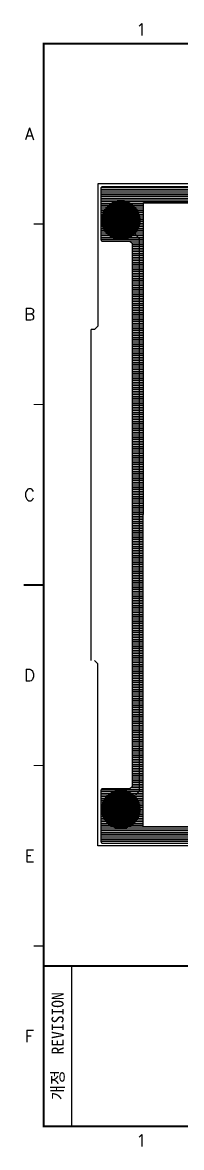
# Model space of a CAD drawing. Extents: x 295 to 953, y 10 to 290.
# Drawn here: x 486.7 to 526.4, y 9.8 to 290.2 of the extents above; entities that cross this region are included whole.
import ezdxf
from ezdxf.enums import TextEntityAlignment as Align

# ---------------------------------------------------------------- set-up
doc = ezdxf.new("R2010")
doc.units = 0
doc.header["$LTSCALE"] = 5
doc.header["$MEASUREMENT"] = 0
doc.linetypes.add('CENTER', pattern=[2, 1.25, -0.25, 0.25, -0.25])
doc.layers.get('0').update_dxf_attribs({"linetype": 'CONTINUOUS', "lineweight": 25})
doc.layers.add('2', color=2, linetype='CENTER', lineweight=13)
for name, color, linetype in [('COMP_GB', 1, 'CONTINUOUS'), ('SHEET', 3, 'CONTINUOUS'), ('문자', 4, 'CONTINUOUS'), ('테두리', 3, 'CONTINUOUS')]:
    doc.layers.add(name, color=color, linetype=linetype)
doc.styles.add('MARK', font='ARLRDBD.TTF')
doc.styles.get("Standard").update_dxf_attribs({"font": 'simplex.shx'})
doc.styles.add('굴림체', font='')
doc.styles.get('굴림체').set_extended_font_data('GulimChe')

# ---------------------------------------------------------------- blocks, each defined once
blk = doc.blocks.new('B')
at = {"layer": '문자'}
blk.add_hatch(color=256, dxfattribs=at).paths.add_polyline_path([(13.79, 10), (15.31, 6), (16.84, 10)])
at = {"color": 4, "const_width": 0.6}
blk.add_lwpolyline([(48.46, 10.32, 1), (49.06, 10.32, 1)], format="xyb", close=True, dxfattribs=at)
at = {"layer": '문자'}
for p, q in [((10.73, 2), (7.68, 10)), ((7.68, 10), (10.09, 10)), ((11.94, 5.16), (10.09, 10)), ((10.73, 10), (13.15, 10)), ((13.79, 2), (10.73, 10)), ((14.99, 5.16), (13.15, 10)), ((13.79, 10), (16.84, 10)), ((15.31, 6), (13.79, 10)), ((16.84, 10), (15.31, 6)), ((11.94, 5.16), (10.73, 2)), ((14.99, 5.16), (13.79, 2))]:
    blk.add_line(p, q, dxfattribs=at)
at = {"layer": '문자', "style": 'MARK', "oblique": 15}
blk.add_text('WOOJIN', height=6.5, dxfattribs=at).set_placement((36.4, 6), align=Align.MIDDLE_CENTER)
blk = doc.blocks.new('C')
blk.add_line((15, 285), (15, 285))
at = {"layer": '2'}
for p, q in [((252.83, 53.35), (252.83, 44.65)), ((269.53, 49), (248.48, 49))]:
    blk.add_line(p, q, dxfattribs=at)
at = {"layer": 'SHEET'}
for p, q in [((393.14, 60.3), (392.07, 56.28)), ((22, 55), (22, 15)), ((227, 55), (227, 15)), ((247, 55), (247, 22)), ((271, 55), (271, 15)), ((271, 55), (271, 15)), ((333, 55), (333, 15)), ((247, 48), (227, 48)), ((405, 45), (333, 45)), ((333, 43), (247, 43)), ((287, 43), (287, 15)), ((311, 43), (311, 15)), ((333, 36), (247, 36)), ((311, 29), (247, 29)), ((405, 29), (333, 29)), ((396, 29), (396, 15)), ((311, 22), (227, 22))]:
    blk.add_line(p, q, dxfattribs=at)
at = {"layer": 'SHEET', "color": 4}
for p, q in [((258.53, 50.9), (268.03, 51.85)), ((258.53, 50.9), (258.53, 47.1)), ((268.03, 51.85), (268.03, 46.15)), ((258.53, 47.1), (268.03, 46.15))]:
    blk.add_line(p, q, dxfattribs=at)
at = {"layer": 'SHEET'}
for points in [[(333, 55), (380.19, 55), (380.19, 63.49), (333, 63.49)], [(380.19, 55), (405, 55), (405, 63.49), (380.19, 63.49)]]:
    blk.add_lwpolyline(points, close=True, dxfattribs=at)
at = {"layer": 'SHEET', "color": 4}
for radius in [2.85, 1.9]:
    blk.add_circle((252.83, 49), radius, dxfattribs=at)
at = {"layer": 'SHEET'}
blk.add_circle((265.7, 39.32), 3.32, dxfattribs=at)
at = {"layer": '테두리'}
blk.add_line((405, 285), (405, 15), dxfattribs=at)
for points, const_width in [([(210, 290), (210, 285)], 0.5), ([(63.75, 287.5), (63.75, 285)], 0.3), ([(112.5, 287.5), (112.5, 285)], 0.3), ([(161.25, 287.5), (161.25, 285)], 0.3), ([(258.75, 287.5), (258.75, 285)], 0.3), ([(307.5, 287.5), (307.5, 285)], 0.3), ([(356.25, 287.5), (356.25, 285)], 0.3), ([(15, 285), (15, 15), (405, 15), (405, 285), (15, 285)], 0.5), ([(12.5, 240), (15, 240)], 0.3), ([(407.5, 240), (405, 240)], 0.3), ([(12.5, 195), (15, 195)], 0.3), ([(407.5, 195), (405, 195)], 0.3), ([(10, 150), (15, 150)], 0.5), ([(410, 150), (405, 150)], 0.5), ([(12.5, 105), (15, 105)], 0.3), ([(407.5, 105), (405, 105)], 0.3), ([(12.5, 60), (15, 60)], 0.3), ([(407.5, 60), (405, 60)], 0.3), ([(15, 55), (405, 55)], 0.5), ([(63.75, 12.5), (63.75, 15)], 0.3), ([(112.5, 12.5), (112.5, 15)], 0.3), ([(161.25, 12.5), (161.25, 15)], 0.3), ([(210, 10), (210, 15)], 0.5), ([(258.75, 12.5), (258.75, 15)], 0.3), ([(307.5, 12.5), (307.5, 15)], 0.3), ([(356.25, 12.5), (356.25, 15)], 0.3)]:
    blk.add_lwpolyline(points, dxfattribs=dict(at, const_width=const_width))
blk.add_blockref('B', (271, 43))
at = {"layer": '문자'}
for s, p in [('1', (39.38, 288.5)), ('2', (88.12, 288.5)), ('3', (136.88, 288.5)), ('4', (185.62, 288.5)), ('5', (234.38, 288.5)), ('6', (283.12, 288.5)), ('7', (331.88, 288.5)), ('8', (380.62, 288.5)), ('A', (11.5, 262.5)), ('A', (408.5, 262.5)), ('B', (11.5, 217.5)), ('B', (408.5, 217.5)), ('C', (11.5, 172.5)), ('C', (408.5, 172.5)), ('D', (11.5, 127.5)), ('D', (408.5, 127.5)), ('E', (11.5, 82.5)), ('E', (408.5, 82.5)), ('F', (11.5, 37.5)), ('F', (408.5, 37.5)), ('1', (39.38, 11.5)), ('2', (88.12, 11.5)), ('3', (136.88, 11.5)), ('4', (185.62, 11.5)), ('5', (234.38, 11.5)), ('6', (283.12, 11.5)), ('7', (331.88, 11.5)), ('8', (380.62, 11.5))]:
    blk.add_text(s, height=3, dxfattribs=at).set_placement(p, align=Align.MIDDLE)
at = {"layer": '문자', "style": '굴림체'}
for s, height, p in [('SUB-TITLE', 2, (339.77, 61.98)), ('SHEET', 2, (384.24, 61.74)), ('설계 MEMO', 2.5, (237, 51.5)), ('작성일', 2, (279, 41)), ('승   인', 2, (322, 41)), ('DIM.IN mm', 2.85, (259, 39.5)), ('DATE', 2, (279, 38)), ('APPROVED', 2, (322, 38)), ('척도 SCALE', 2.5, (259, 32.5)), ('작  성', 2, (279, 34)), ('DRAWN', 2, (279, 31)), ('설  계', 2, (279, 27)), ('DESIGNED', 2, (279, 24)), ('검  토', 2, (279, 20)), ('CHECKED', 2, (279, 17))]:
    blk.add_text(s, height=height, dxfattribs=at).set_placement(p, align=Align.MIDDLE_CENTER)
blk.add_text('개정  REVISION', height=3, rotation=90, dxfattribs=at).set_placement((18.5, 35), align=Align.MIDDLE_CENTER)
for s, p in [('TITLE', (333.95, 42.05)), ('DWG.NO.', (333.95, 26.15))]:
    blk.add_text(s, height=2, dxfattribs=at).set_placement(p)
at = {"layer": '문자', "style": '굴림체', "width": 0.75}
blk.add_text('공차 적용기준 : WMS C 40201', height=2.85, dxfattribs=at).set_placement((249, 18.5), align=Align.MIDDLE_CENTER)

msp = doc.modelspace()

# ---------------------------------------------------------------- linework, layer by layer
msp.add_line((491.98, 15), (491.98, 15))
msp.add_line((491.98, 15), (491.98, 15))
at = {"const_width": 4.95}
for points in [[(508.78, 240.93, 1), (513.73, 240.93, 1)], [(508.78, 94.07, 1), (513.73, 94.07, 1)]]:
    msp.add_lwpolyline(points, format="xyb", close=True, dxfattribs=at)
at = {"layer": 'COMP_GB', "color": 7}
for p, q in [((505.48, 250), (505.48, 214.53)), ((863.53, 250), (505.48, 250)), ((506.5, 249.29), (506.23, 249.02)), ((506.23, 249.02), (506.23, 236.03)), ((506.23, 248.71), (864.77, 248.71)), ((506.23, 248.27), (865.21, 248.27)), ((506.23, 247.82), (865.66, 247.82)), ((506.23, 247.38), (866.11, 247.38)), ((506.23, 246.93), (866.55, 246.93)), ((506.36, 249.16), (864.32, 249.16)), ((864.19, 249.29), (506.5, 249.29)), ((506.23, 246.48), (867, 246.48)), ((506.23, 246.04), (867.45, 246.04)), ((506.23, 245.59), (867.89, 245.59)), ((506.23, 245.15), (516.87, 245.15)), ((506.23, 244.7), (516.87, 244.7)), ((506.23, 244.26), (516.87, 244.26)), ((516.78, 89.7), (516.87, 245.3)), ((516.87, 245.3), (868.19, 245.3)), ((506.23, 243.81), (516.87, 243.81)), ((506.23, 243.37), (516.87, 243.37)), ((506.23, 242.92), (516.87, 242.92)), ((506.23, 242.48), (516.87, 242.48)), ((506.23, 242.03), (516.87, 242.03)), ((506.23, 241.58), (516.87, 241.58)), ((506.23, 241.14), (516.87, 241.14)), ((506.23, 240.69), (516.87, 240.69)), ((506.23, 240.25), (516.87, 240.25)), ((506.23, 239.8), (516.87, 239.8)), ((506.23, 239.36), (516.87, 239.36)), ((506.23, 238.91), (516.87, 238.91)), ((506.23, 238.47), (516.87, 238.47)), ((511.25, 240.93), (515.79, 236.39)), ((506.23, 238.02), (516.87, 238.02)), ((506.23, 237.57), (516.87, 237.57)), ((506.23, 237.13), (516.87, 237.13)), ((506.23, 236.68), (516.87, 236.68)), ((506.23, 236.24), (516.87, 236.24)), ((506.23, 236.03), (506.5, 235.76)), ((506.46, 235.79), (516.87, 235.79)), ((506.5, 235.76), (513.51, 235.76)), ((513.51, 235.76), (514.07, 235.2)), ((515.79, 236.39), (515.79, 98.61)), ((513.92, 235.35), (516.87, 235.35)), ((514.07, 235.2), (514.07, 99.7)), ((514.07, 234.9), (516.86, 234.9)), ((514.07, 234.46), (516.86, 234.46)), ((514.07, 234.01), (516.86, 234.01)), ((514.07, 233.57), (516.86, 233.57)), ((514.07, 233.12), (516.86, 233.12)), ((514.07, 232.67), (516.86, 232.67)), ((514.07, 232.23), (516.86, 232.23)), ((514.07, 231.78), (516.86, 231.78)), ((514.07, 231.34), (516.86, 231.34)), ((514.07, 230.89), (516.86, 230.89)), ((514.07, 230.45), (516.86, 230.45)), ((514.07, 230), (516.86, 230)), ((514.07, 229.56), (516.86, 229.56)), ((514.07, 229.11), (516.86, 229.11)), ((514.07, 228.66), (516.86, 228.66)), ((514.07, 228.22), (516.86, 228.22)), ((514.07, 227.77), (516.86, 227.77)), ((514.07, 227.33), (516.86, 227.33)), ((514.07, 226.88), (516.86, 226.88)), ((514.07, 226.44), (516.86, 226.44)), ((514.07, 225.99), (516.86, 225.99)), ((514.07, 225.55), (516.86, 225.55)), ((514.07, 225.1), (516.86, 225.1)), ((514.07, 224.66), (516.86, 224.66)), ((514.07, 224.21), (516.86, 224.21)), ((514.07, 223.76), (516.86, 223.76)), ((514.07, 223.32), (516.86, 223.32)), ((514.07, 222.87), (516.86, 222.87)), ((514.07, 222.43), (516.86, 222.43)), ((514.07, 221.98), (516.86, 221.98)), ((514.07, 221.54), (516.86, 221.54)), ((514.07, 221.09), (516.86, 221.09)), ((514.07, 220.65), (516.86, 220.65)), ((514.07, 220.2), (516.86, 220.2)), ((514.07, 219.75), (516.86, 219.75)), ((514.07, 219.31), (516.86, 219.31)), ((514.07, 218.86), (516.86, 218.86)), ((514.07, 218.42), (516.86, 218.42)), ((514.07, 217.97), (516.85, 217.97)), ((514.07, 217.53), (516.85, 217.53)), ((514.07, 217.08), (516.85, 217.08)), ((514.07, 216.64), (516.85, 216.64)), ((514.07, 216.19), (516.85, 216.19)), ((503.83, 131.2), (503.83, 213.7)), ((504.65, 213.7), (503.83, 213.7)), ((505.48, 214.53), (504.65, 213.7)), ((514.07, 215.75), (516.85, 215.75)), ((514.07, 215.3), (516.85, 215.3)), ((514.07, 214.85), (516.85, 214.85)), ((514.07, 214.41), (516.85, 214.41)), ((514.07, 213.96), (516.85, 213.96)), ((514.07, 213.52), (516.85, 213.52)), ((514.07, 213.07), (516.85, 213.07)), ((514.07, 212.63), (516.85, 212.63)), ((514.07, 212.18), (516.85, 212.18)), ((514.07, 211.74), (516.85, 211.74)), ((514.07, 211.29), (516.85, 211.29)), ((514.07, 210.84), (516.85, 210.84)), ((514.07, 210.4), (516.85, 210.4)), ((514.07, 209.95), (516.85, 209.95)), ((514.07, 209.51), (516.85, 209.51)), ((514.07, 209.06), (516.85, 209.06)), ((514.07, 208.62), (516.85, 208.62)), ((514.07, 208.17), (516.85, 208.17)), ((514.07, 207.73), (516.85, 207.73)), ((514.07, 207.28), (516.85, 207.28)), ((514.07, 206.84), (516.85, 206.84)), ((514.07, 206.39), (516.85, 206.39)), ((514.07, 205.94), (516.85, 205.94)), ((514.07, 205.5), (516.85, 205.5)), ((514.07, 205.05), (516.85, 205.05)), ((514.07, 204.61), (516.85, 204.61)), ((514.07, 204.16), (516.85, 204.16)), ((514.07, 203.72), (516.85, 203.72)), ((514.07, 203.27), (516.85, 203.27)), ((514.07, 202.83), (516.85, 202.83)), ((514.07, 202.38), (516.85, 202.38)), ((514.07, 201.93), (516.85, 201.93)), ((514.07, 201.49), (516.85, 201.49)), ((514.07, 201.04), (516.85, 201.04)), ((514.07, 200.6), (516.84, 200.6)), ((514.07, 200.15), (516.84, 200.15)), ((514.07, 199.71), (516.84, 199.71)), ((514.07, 199.26), (516.84, 199.26)), ((514.07, 198.82), (516.84, 198.82)), ((514.07, 198.37), (516.84, 198.37)), ((514.07, 197.93), (516.84, 197.93)), ((514.07, 197.48), (516.84, 197.48)), ((514.07, 197.03), (516.84, 197.03)), ((514.07, 196.59), (516.84, 196.59)), ((514.07, 196.14), (516.84, 196.14)), ((514.07, 195.7), (516.84, 195.7)), ((514.07, 195.25), (516.84, 195.25)), ((514.07, 194.81), (516.84, 194.81)), ((514.07, 194.36), (516.84, 194.36)), ((514.07, 193.92), (516.84, 193.92)), ((514.07, 193.47), (516.84, 193.47)), ((514.07, 193.02), (516.84, 193.02)), ((514.07, 192.58), (516.84, 192.58)), ((514.07, 192.13), (516.84, 192.13)), ((514.07, 191.69), (516.84, 191.69)), ((514.07, 191.24), (516.84, 191.24)), ((514.07, 190.8), (516.84, 190.8)), ((514.07, 190.35), (516.84, 190.35)), ((514.07, 189.91), (516.84, 189.91)), ((514.07, 189.46), (516.84, 189.46)), ((514.07, 189.02), (516.84, 189.02)), ((514.07, 188.57), (516.84, 188.57)), ((514.07, 188.12), (516.84, 188.12)), ((514.07, 187.68), (516.84, 187.68)), ((514.07, 187.23), (516.84, 187.23)), ((514.07, 186.79), (516.84, 186.79)), ((514.07, 186.34), (516.84, 186.34)), ((514.07, 185.9), (516.84, 185.9)), ((514.07, 185.45), (516.84, 185.45)), ((514.07, 185.01), (516.84, 185.01)), ((514.07, 184.56), (516.84, 184.56)), ((514.07, 184.11), (516.84, 184.11)), ((514.07, 183.67), (516.83, 183.67)), ((514.07, 183.22), (516.83, 183.22)), ((514.07, 182.78), (516.83, 182.78)), ((514.07, 182.33), (516.83, 182.33)), ((514.07, 181.89), (516.83, 181.89)), ((514.07, 181.44), (516.83, 181.44)), ((514.07, 181), (516.83, 181)), ((514.07, 180.55), (516.83, 180.55)), ((514.07, 180.11), (516.83, 180.11)), ((514.07, 179.66), (516.83, 179.66)), ((514.07, 179.21), (516.83, 179.21)), ((514.07, 178.77), (516.83, 178.77)), ((514.07, 178.32), (516.83, 178.32)), ((514.07, 177.88), (516.83, 177.88)), ((514.07, 177.43), (516.83, 177.43)), ((514.07, 176.99), (516.83, 176.99)), ((514.07, 176.54), (516.83, 176.54)), ((514.07, 176.1), (516.83, 176.1)), ((514.07, 175.65), (516.83, 175.65)), ((514.07, 175.2), (516.83, 175.2)), ((514.07, 174.76), (516.83, 174.76)), ((514.07, 174.31), (516.83, 174.31)), ((514.07, 173.87), (516.83, 173.87)), ((514.07, 173.42), (516.83, 173.42)), ((514.07, 172.98), (516.83, 172.98)), ((514.07, 172.53), (516.83, 172.53)), ((514.07, 172.09), (516.83, 172.09)), ((514.07, 171.64), (516.83, 171.64)), ((514.07, 171.2), (516.83, 171.2)), ((514.07, 170.75), (516.83, 170.75)), ((514.07, 170.3), (516.83, 170.3)), ((514.07, 169.86), (516.83, 169.86)), ((514.07, 169.41), (516.83, 169.41)), ((514.07, 168.97), (516.83, 168.97)), ((514.07, 168.52), (516.83, 168.52)), ((514.07, 168.08), (516.83, 168.08)), ((514.07, 167.63), (516.83, 167.63)), ((514.07, 167.19), (516.83, 167.19)), ((514.07, 166.74), (516.82, 166.74)), ((514.07, 166.29), (516.82, 166.29)), ((514.07, 165.85), (516.82, 165.85)), ((514.07, 165.4), (516.82, 165.4)), ((514.07, 164.96), (516.82, 164.96)), ((514.07, 164.51), (516.82, 164.51)), ((514.07, 164.07), (516.82, 164.07)), ((514.07, 163.62), (516.82, 163.62)), ((514.07, 163.18), (516.82, 163.18)), ((514.07, 162.73), (516.82, 162.73)), ((514.07, 162.29), (516.82, 162.29)), ((514.07, 161.84), (516.82, 161.84)), ((514.07, 161.39), (516.82, 161.39)), ((514.07, 160.95), (516.82, 160.95)), ((514.07, 160.5), (516.82, 160.5)), ((514.07, 160.06), (516.82, 160.06)), ((514.07, 159.61), (516.82, 159.61)), ((514.07, 159.17), (516.82, 159.17)), ((514.07, 158.72), (516.82, 158.72)), ((514.07, 158.28), (516.82, 158.28)), ((514.07, 157.83), (516.82, 157.83)), ((514.07, 157.38), (516.82, 157.38)), ((514.07, 156.94), (516.82, 156.94)), ((514.07, 156.49), (516.82, 156.49)), ((514.07, 156.05), (516.82, 156.05)), ((514.07, 155.6), (516.82, 155.6)), ((514.07, 155.16), (516.82, 155.16)), ((514.07, 154.71), (516.82, 154.71)), ((514.07, 154.27), (516.82, 154.27)), ((514.07, 153.82), (516.82, 153.82)), ((514.07, 153.38), (516.82, 153.38)), ((514.07, 152.93), (516.82, 152.93)), ((514.07, 152.48), (516.82, 152.48)), ((514.07, 152.04), (516.82, 152.04)), ((514.07, 151.59), (516.82, 151.59)), ((514.07, 151.15), (516.82, 151.15)), ((514.07, 150.7), (516.82, 150.7)), ((514.07, 150.26), (516.82, 150.26)), ((514.07, 149.81), (516.82, 149.81)), ((514.07, 149.37), (516.81, 149.37)), ((514.07, 148.92), (516.81, 148.92)), ((514.07, 148.47), (516.81, 148.47)), ((514.07, 148.03), (516.81, 148.03)), ((514.07, 147.58), (516.81, 147.58)), ((514.07, 147.14), (516.81, 147.14)), ((514.07, 146.69), (516.81, 146.69)), ((514.07, 146.25), (516.81, 146.25)), ((514.07, 145.8), (516.81, 145.8)), ((514.07, 145.36), (516.81, 145.36)), ((514.07, 144.91), (516.81, 144.91)), ((514.07, 144.47), (516.81, 144.47)), ((514.07, 144.02), (516.81, 144.02)), ((514.07, 143.57), (516.81, 143.57)), ((514.07, 143.13), (516.81, 143.13)), ((514.07, 142.68), (516.81, 142.68)), ((514.07, 142.24), (516.81, 142.24)), ((514.07, 141.79), (516.81, 141.79)), ((514.07, 141.35), (516.81, 141.35)), ((514.07, 140.9), (516.81, 140.9)), ((514.07, 140.46), (516.81, 140.46)), ((514.07, 140.01), (516.81, 140.01)), ((514.07, 139.56), (516.81, 139.56)), ((514.07, 139.12), (516.81, 139.12)), ((514.07, 138.67), (516.81, 138.67)), ((514.07, 138.23), (516.81, 138.23)), ((514.07, 137.78), (516.81, 137.78)), ((514.07, 137.34), (516.81, 137.34)), ((514.07, 136.89), (516.81, 136.89)), ((514.07, 136.45), (516.81, 136.45)), ((514.07, 136), (516.81, 136)), ((514.07, 135.56), (516.81, 135.56)), ((514.07, 135.11), (516.81, 135.11)), ((514.07, 134.66), (516.81, 134.66)), ((514.07, 134.22), (516.81, 134.22)), ((514.07, 133.77), (516.81, 133.77)), ((514.07, 133.33), (516.81, 133.33)), ((514.07, 132.88), (516.81, 132.88)), ((514.07, 132.44), (516.8, 132.44)), ((514.07, 131.99), (516.8, 131.99)), ((505.48, 130.38), (504.65, 131.2)), ((505.48, 85), (505.48, 130.38)), ((514.07, 131.55), (516.8, 131.55)), ((514.07, 131.1), (516.8, 131.1)), ((514.07, 130.65), (516.8, 130.65)), ((514.07, 130.21), (516.8, 130.21)), ((514.07, 129.76), (516.8, 129.76)), ((514.07, 129.32), (516.8, 129.32)), ((514.07, 128.87), (516.8, 128.87)), ((514.07, 128.43), (516.8, 128.43)), ((514.07, 127.98), (516.8, 127.98)), ((514.07, 127.54), (516.8, 127.54)), ((514.07, 127.09), (516.8, 127.09)), ((514.07, 126.65), (516.8, 126.65)), ((514.07, 126.2), (516.8, 126.2)), ((514.07, 125.75), (516.8, 125.75)), ((514.07, 125.31), (516.8, 125.31)), ((514.07, 124.86), (516.8, 124.86)), ((514.07, 124.42), (516.8, 124.42)), ((514.07, 123.97), (516.8, 123.97)), ((514.07, 123.53), (516.8, 123.53)), ((514.07, 123.08), (516.8, 123.08)), ((514.07, 122.64), (516.8, 122.64)), ((514.07, 122.19), (516.8, 122.19)), ((514.07, 121.74), (516.8, 121.74)), ((514.07, 121.3), (516.8, 121.3)), ((514.07, 120.85), (516.8, 120.85)), ((514.07, 120.41), (516.8, 120.41)), ((514.07, 119.96), (516.8, 119.96)), ((514.07, 119.52), (516.8, 119.52)), ((514.07, 119.07), (516.8, 119.07)), ((514.07, 118.63), (516.8, 118.63)), ((514.07, 118.18), (516.8, 118.18)), ((514.07, 117.74), (516.8, 117.74)), ((514.07, 117.29), (516.8, 117.29)), ((514.07, 116.84), (516.8, 116.84)), ((514.07, 116.4), (516.8, 116.4)), ((514.07, 115.95), (516.8, 115.95)), ((514.07, 115.51), (516.8, 115.51)), ((514.07, 115.06), (516.79, 115.06)), ((514.07, 114.62), (516.79, 114.62)), ((514.07, 114.17), (516.79, 114.17)), ((514.07, 113.73), (516.79, 113.73)), ((514.07, 113.28), (516.79, 113.28)), ((514.07, 112.83), (516.79, 112.83)), ((514.07, 112.39), (516.79, 112.39)), ((514.07, 111.94), (516.79, 111.94)), ((514.07, 111.5), (516.79, 111.5)), ((514.07, 111.05), (516.79, 111.05)), ((514.07, 110.61), (516.79, 110.61)), ((514.07, 110.16), (516.79, 110.16)), ((514.07, 109.72), (516.79, 109.72)), ((514.07, 109.27), (516.79, 109.27)), ((514.07, 108.83), (516.79, 108.83)), ((514.07, 108.38), (516.79, 108.38)), ((514.07, 107.93), (516.79, 107.93)), ((514.07, 107.49), (516.79, 107.49)), ((514.07, 107.04), (516.79, 107.04)), ((514.07, 106.6), (516.79, 106.6)), ((514.07, 106.15), (516.79, 106.15)), ((514.07, 105.71), (516.79, 105.71)), ((514.07, 105.26), (516.79, 105.26)), ((514.07, 104.82), (516.79, 104.82)), ((514.07, 104.37), (516.79, 104.37)), ((514.07, 103.92), (516.79, 103.92)), ((514.07, 103.48), (516.79, 103.48)), ((514.07, 103.03), (516.79, 103.03)), ((514.07, 102.59), (516.79, 102.59)), ((514.07, 102.14), (516.79, 102.14)), ((514.07, 101.7), (516.79, 101.7)), ((514.07, 101.25), (516.79, 101.25)), ((506.5, 99.14), (506.23, 98.87)), ((506.23, 98.87), (506.23, 85.93)), ((506.23, 98.58), (516.79, 98.58)), ((506.38, 99.02), (516.79, 99.02)), ((513.51, 99.14), (506.5, 99.14)), ((511.25, 94.07), (515.79, 98.61)), ((514.07, 99.7), (513.51, 99.14)), ((513.84, 99.47), (516.79, 99.47)), ((514.07, 100.81), (516.79, 100.81)), ((514.07, 100.36), (516.79, 100.36)), ((514.07, 99.92), (516.79, 99.92)), ((506.23, 98.13), (516.78, 98.13)), ((506.23, 97.69), (516.78, 97.69)), ((506.23, 97.24), (516.78, 97.24)), ((506.23, 96.8), (516.78, 96.8)), ((506.23, 96.35), (516.78, 96.35)), ((506.23, 95.91), (516.78, 95.91)), ((506.23, 95.46), (516.78, 95.46)), ((506.23, 95.01), (516.78, 95.01)), ((506.23, 94.57), (516.78, 94.57)), ((506.23, 94.12), (516.78, 94.12)), ((506.23, 93.68), (516.78, 93.68)), ((506.23, 93.23), (516.78, 93.23)), ((506.23, 92.79), (516.78, 92.79)), ((506.23, 92.34), (516.78, 92.34)), ((506.23, 91.9), (516.78, 91.9)), ((506.23, 91.45), (516.78, 91.45)), ((506.23, 91.01), (516.78, 91.01)), ((506.23, 90.56), (516.78, 90.56)), ((506.23, 90.11), (516.78, 90.11)), ((506.23, 89.67), (868.13, 89.67)), ((506.23, 89.22), (867.68, 89.22)), ((506.23, 88.78), (867.24, 88.78)), ((506.23, 88.33), (866.79, 88.33)), ((506.23, 87.89), (866.35, 87.89)), ((506.23, 87.44), (865.9, 87.44)), ((506.23, 87), (865.46, 87)), ((868.16, 89.7), (516.78, 89.7)), ((863.53, 85), (505.48, 85)), ((506.23, 86.55), (865.01, 86.55)), ((506.23, 86.1), (864.57, 86.1)), ((506.23, 85.93), (506.5, 85.66)), ((506.5, 85.66), (864.12, 85.66))]:
    msp.add_line(p, q, dxfattribs=at)

# ---------------------------------------------------------------- block references
msp.add_blockref('C', (476.98, 0))

doc.saveas('drawing.dxf')
